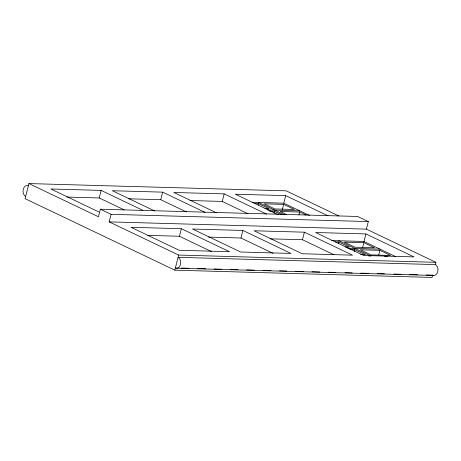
<?xml version="1.0" encoding="UTF-8"?>
<svg xmlns="http://www.w3.org/2000/svg" width="461" height="461" viewBox="0 0 461 461"><rect width="100%" height="100%" fill="white"/><g stroke="black" fill="none" stroke-linecap="round" stroke-linejoin="round"><path stroke-width="0.69" d="M338.812 215.961L286.189 190.837L28.939 183.57L25.09 198.674L174.811 270.163L432.061 277.43L432.637 275.165A5.584 3.976 -88.4 0 0 437.731 271.667A5.584 3.976 -88.4 0 0 435.334 264.591L435.91 262.326L366.397 229.134L109.148 221.868L111.072 214.319L368.322 221.58L366.397 229.134M66.868 197.049L99.224 197.965L101.149 190.416L142.858 210.331M368.322 221.58L357.627 216.474L100.377 209.213L98.452 216.762L28.939 183.57M128.383 198.789L160.739 199.705L162.664 192.151L205.018 212.371M147.797 235.369L179.433 236.263L181.357 228.714L229.486 251.694L179.15 250.271L131.028 227.29L181.357 228.714M174.811 270.163L178.661 255.06L435.91 262.326M189.903 200.523L222.254 201.44L224.179 193.885L266.533 214.111M208.591 237.087L240.947 238.003L242.872 230.448L291 253.429L240.671 252.011L192.542 229.031L242.872 230.448M258.131 205.036L258.483 203.664L269.178 208.77L264.983 208.654M274.001 213.385L274.526 211.322L281.446 214.63M252.132 202.281L283.774 203.174L285.699 195.625L328.048 215.846M282.247 209.864L283.648 204.373L294.343 209.478L274.773 208.931L264.078 203.82L283.648 204.373M298.993 214.78L299.69 212.037L305.983 215.039M270.111 238.827L302.468 239.737L304.393 232.188L352.515 255.169L302.185 253.746L254.057 230.765L304.393 232.188M338.345 243.339L338.691 241.962L349.386 247.067L345.191 246.952M354.209 251.683L354.734 249.626L365.429 254.731L360.537 254.593M331.626 240.561L363.983 241.478L365.907 233.923L414.03 256.904L363.7 255.48L315.578 232.505L365.907 233.923M362.634 247.482L363.856 242.676L374.551 247.782L354.982 247.229L344.286 242.123L363.856 242.676M378.677 255.14L379.899 250.335L390.594 255.44L371.024 254.887L360.329 249.781L379.899 250.335M101.149 190.416L50.819 188.993L98.942 211.974M162.664 192.151L112.334 190.727L154.683 210.954M224.179 193.885L173.849 192.468L216.203 212.688M285.699 195.625L235.364 194.202L278.358 214.734M254.991 203.566L258.483 203.664M267.461 209.922L299.811 210.838M269.633 211.184L274.526 211.322M299.69 212.037L280.115 211.484L286.408 214.486M335.199 241.864L338.691 241.962M347.669 248.22L380.025 249.136M349.841 249.487L354.734 249.626M368.742 256.022L370.898 256.086L338.818 240.763M384.56 256.472L387.436 256.552M435.334 264.591L178.084 257.33A5.584 3.976 -88.4 0 1 180.482 264.401A5.584 3.976 -88.4 0 1 175.393 267.899M181.138 268.06L189.045 268.285M197.665 268.527L205.571 268.751M214.192 268.994L221.378 269.201M230.719 269.46L237.905 269.668M246.531 269.91L254.432 270.134M263.058 270.377L270.959 270.601M279.585 270.843L286.771 271.045M295.392 271.287L303.298 271.512M311.918 271.754L319.825 271.978M328.445 272.221L335.631 272.428M344.972 272.687L352.158 272.895M360.779 273.137L368.685 273.361M377.311 273.604L384.491 273.805M393.838 274.07L401.024 274.272M409.645 274.514L417.551 274.739M426.171 274.981L432.637 275.165M176.407 268.181L433.651 275.447M283.774 203.174L309.44 215.431M363.983 241.478L395.423 256.489M258.604 202.465L284.276 214.722M222.254 201.44L247.926 213.697M302.468 239.737L333.908 254.754M160.739 199.705L186.405 211.956M240.947 238.003L273.033 253.32M99.224 197.965L124.251 209.916M179.433 236.263L211.518 251.585M100.377 209.213L111.072 214.319M109.148 221.868L178.661 255.06M25.666 196.409A5.584 3.976 -88.4 0 1 23.269 189.333A5.584 3.976 -88.4 0 1 28.363 185.835"/></g></svg>
